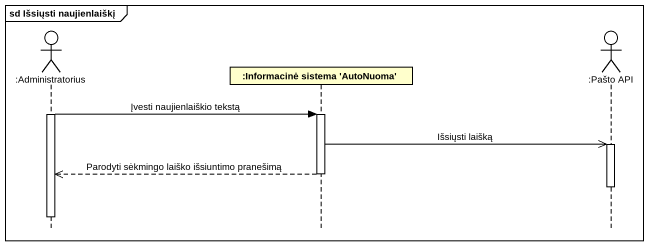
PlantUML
@startuml
mainframe sd Išsiųsti naujienlaiškį
hide footbox
actor ":Administratorius" as Administratorius
participant ":Informacinė sistema 'AutoNuoma'" as Informacinė_sistema
actor ":Pašto API" as Pašto_API

activate Administratorius
Administratorius -> Informacinė_sistema : Įvesti naujienlaiškio tekstą
activate Informacinė_sistema
Informacinė_sistema ->> Pašto_API : Išsiųsti laišką
activate Pašto_API
Informacinė_sistema -->> Administratorius : Parodyti sėkmingo laiško išsiuntimo pranešimą
deactivate Informacinė_sistema
deactivate Pašto_API
deactivate Administratorius
@enduml
